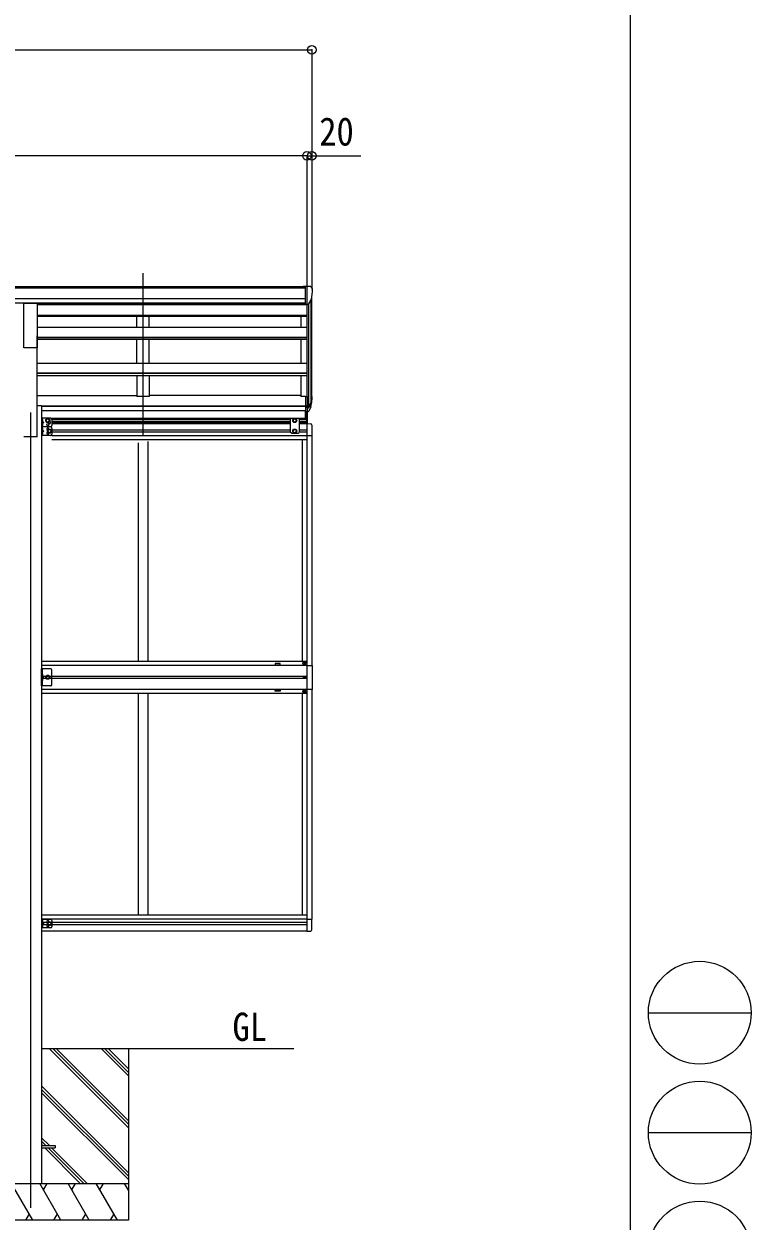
# Model space of a CAD drawing. Units: millimetres at full size, sheet at 1:35; details may follow other scales. Extents: x -9783 to 9892, y -6828 to 6752.
# Drawn here: x 6919 to 9892, y -2114 to 2776 of the extents above; entities that cross this region are included whole.
import ezdxf
from ezdxf.enums import TextEntityAlignment as Align

# ---------------------------------------------------------------- set-up
doc = ezdxf.new("R2010")
doc.units = ezdxf.units.MM
doc.header["$LTSCALE"] = 35
doc.header["$PDMODE"] = 32
doc.header["$PDSIZE"] = 35
for name, color, linetype, lineweight in [('0-0_0', 7, 'Continuous', 9), ('0-1_本体', 4, 'Continuous', 9), ('0-2_部品', 7, 'Continuous', 9), ('0-8_PARTS2', 2, 'Continuous', 9), ('0-A_寸法', 6, 'Continuous', 9), ('1-1_GLASS', 4, 'Continuous', 9), ('1-2_GLASS_SEAL', 7, 'Continuous', 9), ('F-0_240', 7, 'Continuous', 9)]:
    doc.layers.add(name, color=color, linetype=linetype, lineweight=lineweight)
doc.styles.add('ＭＳ ゴシック', font='')
doc.styles.get('ＭＳ ゴシック').set_extended_font_data('MS Gothic')

msp = doc.modelspace()

# ---------------------------------------------------------------- linework, layer by layer
at = {"layer": '0-0_0'}
for p, q in [((8022.11, -1410.56), (6991.31, -1410.56)), ((7346.11, -1733.02), (7023.65, -1410.56)), ((7346.11, -1718.88), (7037.79, -1410.56)), ((7346.11, -1704.74), (7051.93, -1410.56)), ((7346.11, -1520.89), (7235.78, -1410.56)), ((7346.11, -1506.75), (7249.92, -1410.56)), ((7346.11, -1492.61), (7264.07, -1410.56)), ((7346.11, -1410.56), (7346.11, -2110.56)), ((7346.11, -1916.87), (6991.31, -1562.07)), ((7346.11, -1931.01), (6991.31, -1576.21)), ((7346.11, -1945.16), (6991.31, -1590.36)), ((7023.17, -1806.06), (6991.31, -1774.2)), ((7009.03, -1806.06), (6991.31, -1788.35)), ((6994.89, -1806.06), (6991.31, -1802.49)), ((7149.39, -1960.56), (7003.89, -1815.06)), ((7163.53, -1960.56), (7018.03, -1815.06)), ((7177.67, -1960.56), (7032.17, -1815.06)), ((6546.11, -1960.56), (7346.11, -1960.56)), ((6954.96, -2110.56), (6868.35, -1960.56)), ((7070.43, -2110.56), (6983.82, -1960.56)), ((6998.82, -1986.54), (7013.83, -1960.56)), ((7185.9, -2110.56), (7099.29, -1960.56)), ((7114.29, -1986.54), (7129.3, -1960.56)), ((7301.37, -2110.56), (7214.76, -1960.56)), ((7229.76, -1986.54), (7244.76, -1960.56)), ((7346.11, -1988.06), (7330.23, -1960.56)), ((6939.96, -2084.58), (6924.96, -2110.56)), ((7055.43, -2084.58), (7040.43, -2110.56)), ((7170.9, -2084.58), (7155.9, -2110.56)), ((7286.37, -2084.58), (7271.37, -2110.56)), ((7346.11, -2110.56), (6546.11, -2110.56))]:
    msp.add_line(p, q, dxfattribs=at)
at = {"layer": '0-1_本体'}
for p, q in [((8069.61, 1702.42), (2722.61, 1702.42)), ((8069.61, 1697.07), (2722.61, 1697.07)), ((8096.11, 1250.3), (8096.11, 1665.67)), ((8069.61, 1653.54), (2722.61, 1653.54)), ((8069.61, 1635.87), (2722.61, 1635.87)), ((6973.61, 1633.5), (8069.61, 1633.5)), ((6973.61, 1630.35), (8076.11, 1630.35)), ((7381.11, 1630.35), (7381.11, 1633.5)), ((7431.11, 1630.35), (7431.11, 1633.5)), ((8051.11, 1633.5), (8051.11, 1630.35)), ((8076.11, 1631.04), (8076.11, 1254.73)), ((8082.11, 1631.51), (8082.11, 1210.3)), ((8091.83, 1646.87), (8091.83, 1228.3)), ((6973.61, 1586.87), (8076.11, 1586.87)), ((6973.61, 1582.79), (8076.11, 1582.79)), ((7381.11, 1537.64), (7381.11, 1582.79)), ((7431.11, 1537.64), (7431.11, 1582.79)), ((8051.11, 1582.76), (8051.11, 1537.77)), ((6973.61, 1537.64), (8076.11, 1537.64)), ((6973.61, 1089.44), (6973.61, 1502.08)), ((6973.61, 1496.9), (8076.11, 1496.9)), ((6973.61, 1495.41), (8076.11, 1495.41)), ((6973.61, 1488.62), (8076.11, 1488.62)), ((7381.11, 1390.33), (7381.11, 1488.62)), ((7431.11, 1390.33), (7431.11, 1488.62)), ((8051.11, 1488.59), (8051.11, 1390.33)), ((6973.51, 1390.33), (8076.11, 1390.33)), ((6973.45, 1351.12), (8076.11, 1351.12)), ((6973.51, 1339.98), (8076.11, 1339.98)), ((6973.53, 1349.64), (8076.11, 1349.64)), ((7381.11, 1339.98), (7381.11, 1253.91)), ((7431.11, 1339.98), (7431.11, 1253.91)), ((8051.11, 1340.07), (8051.11, 1253.91)), ((6973.38, 1258.71), (7381.11, 1258.71)), ((6973.38, 1258.71), (7381.11, 1258.71)), ((7431.11, 1253.91), (7381.11, 1253.91)), ((8051.11, 1258.71), (7431.11, 1258.71)), ((8069.61, 1253.91), (8051.11, 1253.91)), ((6991.31, 1215.82), (6973.61, 1215.82)), ((6991.31, 1215.82), (6991.31, -1960.56)), ((8069.61, 1214.58), (6991.31, 1214.58)), ((8069.61, 1213.22), (6991.31, 1213.22)), ((8069.61, 1195.84), (6991.31, 1195.84)), ((6973.87, 1089.44), (6918.87, 1089.44))]:
    msp.add_line(p, q, dxfattribs=at)
at = {"layer": '0-2_部品'}
for p, q in [((8070.01, 1704.02), (8060.01, 1703.93)), ((8060.01, 1702.42), (8060.01, 1703.93)), ((8070.01, 1632.04), (8070.01, 1704.02)), ((8088.51, 1704.02), (8070.01, 1704.02)), ((8076.51, 1631.04), (8076.51, 1704.02)), ((8088.51, 1704.02), (8090.84, 1703.88)), ((8091.6, 1703.45), (8095.67, 1697.65)), ((8098.51, 1694.65), (8098.51, 1694.02)), ((6974.01, 1634.15), (6919.01, 1634.15)), ((6919.01, 1453.22), (6919.01, 1634.15)), ((6974.01, 1453.22), (6974.01, 1634.15)), ((8070.01, 1632.04), (8076.51, 1632.04)), ((8076.51, 1631.04), (8081.72, 1631.36)), ((8084.14, 1632.85), (8093.41, 1648.92)), ((6974.01, 1453.22), (6919.01, 1453.22)), ((8070.01, 1254.73), (8070.01, 1193.67)), ((8070.01, 1254.73), (8076.51, 1254.73)), ((8076.51, 1254.73), (8076.51, 1192.85)), ((8082.95, 1210.77), (8092.7, 1229.19)), ((8094.12, 1228.69), (8083.96, 1209.52)), ((8070.01, 1216.42), (8076.51, 1216.42)), ((8070.01, 1211.02), (8076.51, 1211.02)), ((8070.01, 1193.67), (8076.51, 1193.67)), ((8076.51, 1210.02), (8081.65, 1210.02)), ((8076.51, 1208.02), (8081.36, 1208.02)), ((8076.51, 1192.85), (8081.36, 1192.85)), ((8091.53, 1211.84), (8083.96, 1194.35))]:
    msp.add_line(p, q, dxfattribs=at)
at = {"layer": '0-2_部品', "color": 4}
for p, q in [((6991.31, -1806.06), (7046.11, -1806.06)), ((7046.11, -1806.06), (7046.11, -1815.06)), ((6991.31, -1815.06), (7046.11, -1815.06))]:
    msp.add_line(p, q, dxfattribs=at)
at = {"layer": '0-2_部品'}
for centre, radius, start, end in [((8090.78, 1702.88), 1, 35, 86.5), ((7896.51, 1694.02), 202, 347.09739, 0), ((8095.51, 1694.65), 3, 0, 87), ((8081.54, 1634.35), 3, 273.5, 330), ((7963.29, 1247.92), 133.22, 344.28698, 356.72013), ((8008.56, 1255.14), 88.05, 342.78929, 2.77608), ((8007.85, 1250.86), 89.07, 345.58812, 5.50424), ((8081.36, 1211.02), 3, 270, 330), ((8081.36, 1195.85), 3, 270, 330), ((8081.65, 1211.52), 1.5, 270, 330)]:
    msp.add_arc(centre, radius, start, end, dxfattribs=at)
at = {"layer": '0-8_PARTS2'}
for p, q in [((7406.11, 1095.64), (7406.11, 1758.17)), ((6946.11, 1189.44), (6946.11, -2060.56))]:
    msp.add_line(p, q, dxfattribs=at)
at = {"layer": '0-A_寸法'}
for p, q in [((-2663.89, 2670.12), (8096.11, 2670.12)), ((8096.11, 2670.12), (8096.11, 2237.8)), ((8076.11, 2237.8), (2716.11, 2237.8)), ((8076.11, 2237.8), (8076.11, 1692.17)), ((8076.11, 2237.8), (8076.11, 1692.17)), ((8076.11, 2237.8), (8096.11, 2237.8)), ((8096.11, 2237.8), (8096.11, 1692.17)), ((8096.11, 2237.8), (8296.11, 2237.8))]:
    msp.add_line(p, q, dxfattribs=at)
for p in [(8096.11, 2670.12), (8076.11, 2237.8), (8076.11, 2237.8), (8096.11, 2237.8)]:
    msp.add_point(p, dxfattribs=at)
at = {"layer": '1-1_GLASS'}
for p, q in [((8011.61, 1164.33), (7033.31, 1164.33)), ((8008.61, 1160.83), (7033.31, 1160.83)), ((8008.61, 1151.83), (7033.31, 1151.83)), ((8008.61, 1148.33), (7033.31, 1148.33)), ((7033.31, 1143.33), (8008.61, 1143.33)), ((8076.11, 1164.33), (8040.61, 1164.33)), ((8076.11, 1160.83), (8043.61, 1160.83)), ((8076.11, 1151.83), (8043.61, 1151.83)), ((8076.11, 1148.33), (8043.61, 1148.33)), ((8043.61, 1143.33), (8076.11, 1143.33)), ((8076.11, 1143.82), (8076.11, -929.67)), ((8008.61, 1117.33), (7033.31, 1117.33)), ((8008.61, 1108.33), (7033.31, 1108.33)), ((7033.31, 1094.83), (8076.11, 1094.83)), ((7033.31, 1078.83), (8076.11, 1078.83)), ((7834.21, 1117.33), (7834.02, 1117.33)), ((7834.2, 1108.33), (7834.03, 1108.33)), ((8076.11, 1117.33), (8043.61, 1117.33)), ((8076.11, 1108.33), (8043.61, 1108.33)), ((8056.11, 1079.33), (8056.11, 171.33)), ((8096.11, 1094.63), (8096.11, 155.83)), ((7386.11, 1065.17), (7386.11, 171.33)), ((7426.11, 1070.72), (7426.11, 171.33)), ((8076.11, 171.33), (6991.31, 171.33)), ((8076.11, 155.83), (6991.31, 155.83)), ((6991.31, 111.33), (8076.11, 111.33)), ((8076.11, 102.33), (6991.31, 102.33)), ((8076.11, 57.83), (6991.31, 57.83)), ((8096.11, 57.83), (8096.11, -880.98)), ((6991.31, 42.33), (8076.11, 42.33)), ((7386.11, 42.33), (7386.11, -865.17)), ((7426.11, 42.33), (7426.11, -865.17)), ((8056.11, 42.33), (8056.11, -865.17)), ((8076.11, -865.17), (6991.31, -865.17)), ((8076.11, -881.17), (6991.31, -881.17)), ((8076.11, -894.67), (6991.31, -894.67)), ((8076.11, -903.67), (6991.31, -903.67)), ((8076.11, -929.67), (6991.31, -929.67))]:
    msp.add_line(p, q, dxfattribs=at)
for points in [[(7946.11, 157.83), (7966.11, 157.83), (7966.11, 162.83), (7946.11, 162.83)], [(7946.11, 55.83), (7966.11, 55.83), (7966.11, 50.83), (7946.11, 50.83)]]:
    msp.add_lwpolyline(points, close=True, dxfattribs=at)
at = {"layer": '1-2_GLASS_SEAL'}
for p, q in [((8070.61, 1164.33), (8070.61, 1193.67)), ((8076.11, 1143.82), (8076.11, 1193.67)), ((8077.61, 1143.82), (8077.61, 1192.85)), ((7028.31, 1165.33), (6991.31, 1165.33)), ((6991.31, 1165.33), (6991.31, 1130.33)), ((7028.31, 1130.33), (6991.31, 1130.33)), ((6991.31, 1130.33), (6991.31, 1095.33)), ((7028.31, 1130.33), (6991.31, 1130.33)), ((6993.43, 1156.83), (6994.06, 1158.01)), ((6993.43, 1156.83), (6994.06, 1155.64)), ((6993.43, 1138.83), (6994.06, 1140.01)), ((6993.43, 1138.83), (6994.06, 1137.64)), ((6993.81, 1165.33), (6993.81, 1130.33)), ((6994.31, 1160.83), (6993.81, 1160.74)), ((6993.81, 1160.74), (6993.81, 1152.92)), ((6994.31, 1152.83), (6993.81, 1152.92)), ((6993.81, 1152.83), (7000.81, 1147.83)), ((6994.31, 1142.83), (6993.81, 1142.74)), ((6993.81, 1142.74), (6993.81, 1134.92)), ((6994.31, 1134.83), (6993.81, 1134.92)), ((6993.81, 1130.33), (6993.81, 1095.33)), ((6994.31, 1125.83), (6993.81, 1125.74)), ((6993.81, 1125.74), (6993.81, 1117.92)), ((6994.06, 1158.01), (6996.29, 1159.13)), ((6994.06, 1155.64), (6996.29, 1154.53)), ((6994.06, 1140.01), (6996.29, 1141.13)), ((6994.06, 1137.64), (6996.29, 1136.53)), ((6994.31, 1160.83), (6995.11, 1160.69)), ((6994.31, 1152.83), (6994.31, 1160.83)), ((6994.31, 1152.83), (6995.11, 1152.97)), ((6994.31, 1142.83), (6995.11, 1142.69)), ((6994.31, 1134.83), (6994.31, 1142.83)), ((6994.31, 1134.83), (6995.11, 1134.97)), ((6994.31, 1125.83), (6995.11, 1125.69)), ((6994.31, 1117.83), (6994.31, 1125.83)), ((7009.81, 1160.08), (7016.31, 1163.83)), ((7009.81, 1152.57), (7009.81, 1160.08)), ((7016.31, 1148.82), (7009.81, 1152.57)), ((7016.31, 1163.83), (7022.81, 1160.08)), ((7022.81, 1152.57), (7016.31, 1148.82)), ((7022.81, 1160.08), (7022.81, 1152.57)), ((7033.31, 1160.33), (7033.31, 1135.33)), ((7033.31, 1125.33), (7033.31, 1100.33)), ((8012.61, 1165.33), (8008.61, 1161.33)), ((8008.61, 1107.83), (8008.61, 1161.33)), ((8012.61, 1165.33), (8039.61, 1165.33)), ((8026.11, 1163.83), (8019.61, 1160.08)), ((8019.61, 1160.08), (8019.61, 1152.57)), ((8019.61, 1152.57), (8026.11, 1148.82)), ((8032.61, 1160.08), (8026.11, 1163.83)), ((8026.11, 1148.82), (8032.61, 1152.57)), ((8032.61, 1152.57), (8032.61, 1160.08)), ((8039.61, 1165.33), (8043.61, 1161.33)), ((8043.61, 1161.33), (8043.61, 1107.83)), ((8076.11, 1143.83), (8091.4, 1143.03)), ((8096.61, 1137.53), (8096.61, 1094.63)), ((7028.31, 1095.33), (6991.31, 1095.33)), ((6993.43, 1121.83), (6994.06, 1123.01)), ((6993.43, 1121.83), (6994.06, 1120.64)), ((6993.43, 1103.83), (6994.06, 1105.01)), ((6993.43, 1103.83), (6994.06, 1102.64)), ((6994.31, 1117.83), (6993.81, 1117.92)), ((6993.81, 1117.83), (7000.81, 1112.83)), ((6994.31, 1107.83), (6993.81, 1107.74)), ((6993.81, 1107.74), (6993.81, 1099.92)), ((6994.31, 1099.83), (6993.81, 1099.92)), ((6994.06, 1123.01), (6996.29, 1124.13)), ((6994.06, 1120.64), (6996.29, 1119.53)), ((6994.06, 1105.01), (6996.29, 1106.13)), ((6994.06, 1102.64), (6996.29, 1101.53)), ((6994.31, 1117.83), (6995.11, 1117.97)), ((6994.31, 1107.83), (6995.11, 1107.69)), ((6994.31, 1099.83), (6994.31, 1107.83)), ((6994.31, 1099.83), (6995.11, 1099.97)), ((7016.81, 1116.58), (7023.31, 1120.33)), ((7016.81, 1109.07), (7016.81, 1116.58)), ((7023.31, 1105.32), (7016.81, 1109.07)), ((7023.31, 1120.33), (7029.81, 1116.58)), ((7029.81, 1109.07), (7023.31, 1105.32)), ((7029.81, 1116.58), (7029.81, 1109.07)), ((8012.61, 1103.83), (8008.61, 1107.83)), ((8012.61, 1103.83), (8039.61, 1103.83)), ((8039.61, 1103.83), (8043.61, 1107.83)), ((8076.11, 1094.63), (8096.61, 1094.63)), ((8063.61, 165.33), (8062.61, 165.33)), ((8066.61, 164.33), (8067.61, 164.33)), ((7028.31, 142.33), (6991.31, 142.33)), ((6993.81, 142.33), (6993.81, 72.33)), ((6994.31, 112.33), (6993.81, 112.42)), ((6993.81, 112.33), (7000.81, 107.33)), ((6993.81, 107.33), (7000.81, 107.33)), ((6993.81, 102.33), (7000.81, 107.33)), ((6994.31, 120.33), (6995.11, 120.19)), ((6994.31, 112.33), (6995.11, 112.47)), ((6994.31, 102.33), (6995.11, 102.19)), ((7033.31, 77.33), (7033.31, 137.33)), ((8064.88, 106.42), (8064.06, 106.42)), ((8067.34, 107.24), (8068.16, 107.24)), ((6994.31, 94.33), (6993.81, 94.42)), ((6994.31, 94.33), (6995.11, 94.47)), ((8066.61, 49.33), (8067.61, 49.33)), ((8063.61, 48.33), (8062.61, 48.33)), ((6991.31, -881.67), (6991.31, -916.67)), ((7028.31, -881.67), (6991.31, -881.67)), ((7028.31, -916.67), (6991.31, -916.67)), ((6993.81, -881.67), (6993.81, -916.67)), ((6994.31, -894.17), (6993.81, -894.08)), ((6993.81, -899.17), (7000.81, -899.17)), ((6994.31, -912.17), (6993.81, -912.08)), ((6994.31, -886.17), (6995.11, -886.31)), ((6994.31, -894.17), (6995.11, -894.03)), ((6994.31, -904.17), (6995.11, -904.31)), ((6994.31, -912.17), (6995.11, -912.03)), ((7033.31, -886.67), (7033.31, -911.67)), ((8076.11, -880.98), (8096.61, -880.98)), ((8096.61, -923.88), (8096.61, -880.98)), ((8076.11, -930.18), (8091.4, -929.38))]:
    msp.add_line(p, q, dxfattribs=at)
for points in [[(6993.81, 1147.83), (7000.81, 1147.83), (6993.81, 1142.83)], [(6993.81, 1112.83), (7000.81, 1112.83), (6993.81, 1107.83)], [(8019.61, 1109.07), (8019.61, 1116.58), (8026.11, 1120.33)], [(8032.61, 1109.07), (8026.11, 1105.32), (8019.61, 1109.07)], [(8026.11, 1120.33), (8032.61, 1116.58), (8032.61, 1109.07)], [(8062.61, 165.33), (8062.61, 164.33), (8063.61, 164.33)], [(8065.61, 166.33), (8065.61, 167.33), (8064.61, 167.33), (8064.61, 166.33)], [(8064.61, 163.33), (8064.61, 162.33), (8065.61, 162.33), (8065.61, 163.33)], [(8067.61, 164.33), (8067.61, 165.33), (8066.61, 165.33)], [(8076.11, 155.83), (8096.81, 155.83), (8096.81, 57.83), (8076.11, 57.83)], [(7028.31, 72.33), (6991.31, 72.33), (6991.31, 142.33)], [(6993.43, 116.33), (6994.06, 117.51), (6996.29, 118.63)], [(6993.43, 116.33), (6994.06, 115.14), (6996.29, 114.03)], [(6993.43, 98.33), (6994.06, 99.51), (6996.29, 100.63)], [(6993.43, 98.33), (6994.06, 97.14), (6996.29, 96.03)], [(6994.31, 112.33), (6994.31, 120.33), (6993.81, 120.24), (6993.81, 112.42)], [(6994.31, 94.33), (6994.31, 102.33), (6993.81, 102.24), (6993.81, 94.42)], [(8064.06, 106.42), (8064.06, 107.24), (8064.88, 107.24)], [(8065.7, 108.06), (8065.7, 108.88), (8066.52, 108.88), (8066.52, 108.06)], [(8066.52, 105.6), (8066.52, 104.78), (8065.7, 104.78), (8065.7, 105.6)], [(8068.16, 107.24), (8068.16, 106.42), (8067.34, 106.42)], [(8062.61, 48.33), (8062.61, 49.33), (8063.61, 49.33)], [(8064.61, 50.33), (8064.61, 51.33), (8065.61, 51.33), (8065.61, 50.33)], [(8067.61, 49.33), (8067.61, 48.33), (8066.61, 48.33)], [(8065.61, 47.33), (8065.61, 46.33), (8064.61, 46.33), (8064.61, 47.33)], [(6993.43, -890.17), (6994.06, -888.99), (6996.29, -887.87)], [(6993.43, -890.17), (6994.06, -891.36), (6996.29, -892.47)], [(6993.43, -908.17), (6994.06, -906.99), (6996.29, -905.87)], [(6993.43, -908.17), (6994.06, -909.36), (6996.29, -910.47)], [(6994.31, -894.17), (6994.31, -886.17), (6993.81, -886.26), (6993.81, -894.08)], [(6993.81, -894.17), (7000.81, -899.17), (6993.81, -904.17)], [(6994.31, -912.17), (6994.31, -904.17), (6993.81, -904.26), (6993.81, -912.08)]]:
    msp.add_lwpolyline(points, dxfattribs=at)
for points in [[(7008.81, 107.33), (7012.56, 100.83), (7020.07, 100.83), (7023.82, 107.33), (7020.07, 113.83), (7012.56, 113.83)], [(7023.31, -906.68), (7016.81, -902.93), (7016.81, -895.42), (7023.31, -891.67), (7029.81, -895.42), (7029.81, -902.93)]]:
    msp.add_lwpolyline(points, close=True, dxfattribs=at)
for centre, radius in [((7016.31, 1156.33), 8.5), ((7016.31, 1156.33), 7.5), ((7016.31, 1156.33), 6.5), ((7016.31, 1139.33), 4.25), ((8026.11, 1156.33), 8.5), ((8026.11, 1156.33), 7.5), ((8026.11, 1156.33), 6.5), ((7023.31, 1112.83), 8.5), ((7023.31, 1112.83), 7.5), ((7023.31, 1112.83), 6.5), ((8026.11, 1112.83), 8.5), ((8026.11, 1112.83), 7.5), ((8026.11, 1112.83), 6.5), ((8065.11, 164.83), 5.9), ((7016.31, 107.33), 8.5), ((7016.31, 107.33), 7.5), ((7016.31, 107.33), 6.5), ((7016.31, 107.33), 5.5), ((8066.11, 106.83), 3.75), ((8065.11, 48.83), 5.9), ((7023.31, -899.17), 8.5), ((7023.31, -899.17), 7.5), ((7023.31, -899.17), 6.5)]:
    msp.add_circle(centre, radius, dxfattribs=at)
for centre, radius, start, end in [((6994.96, 1159.8), 0.9, 32.05588, 80), ((6994.96, 1153.86), 0.9, 280, 327.94412), ((6994.96, 1141.8), 0.9, 32.05588, 80), ((6994.96, 1135.86), 0.9, 280, 327.94412), ((6994.96, 1124.8), 0.9, 32.05588, 80), ((6990.21, 1156.83), 6.5, 327.94412, 32.05588), ((6990.21, 1138.83), 6.5, 327.94412, 32.05588), ((6990.21, 1121.83), 6.5, 327.94412, 32.05588), ((7016.31, 1121.33), 4.25, 353.70569, 265.23923), ((7023.31, 1147.83), 4.25, 173.70569, 85.23923), ((7028.31, 1160.33), 5, 0, 90), ((7028.31, 1135.33), 5, 270, 0), ((7028.31, 1125.33), 5, 0, 90), ((8091.11, 1137.53), 5.5, 0, 87), ((6994.96, 1118.86), 0.9, 280, 327.94412), ((6994.96, 1106.8), 0.9, 32.05588, 80), ((6994.96, 1100.86), 0.9, 280, 327.94412), ((6990.21, 1103.83), 6.5, 327.94412, 32.05588), ((7016.31, 1104.33), 4.25, 94.76077, 6.29431), ((7028.31, 1100.33), 5, 270, 0), ((8063.61, 166.33), 1, 270, 0), ((8063.61, 163.33), 1, 0, 90), ((8066.61, 166.33), 1, 180, 270), ((8066.61, 163.33), 1, 90, 180), ((6994.96, 119.3), 0.9, 32.05588, 80), ((6994.96, 113.36), 0.9, 280, 327.94412), ((6994.96, 101.3), 0.9, 32.05588, 80), ((6990.21, 116.33), 6.5, 327.94412, 32.05588), ((6990.21, 98.33), 6.5, 327.94412, 32.05588), ((7028.31, 137.33), 5, 0, 90), ((8064.88, 108.06), 0.82, 270, 0), ((8064.88, 105.6), 0.82, 0, 90), ((8067.34, 108.06), 0.82, 180, 270), ((8067.34, 105.6), 0.82, 90, 180), ((6994.96, 95.36), 0.9, 280, 327.94412), ((7028.31, 77.33), 5, 270, 0), ((8063.61, 50.33), 1, 270, 0), ((8066.61, 50.33), 1, 180, 270), ((8063.61, 47.33), 1, 0, 90), ((8066.61, 47.33), 1, 90, 180), ((6994.96, -887.2), 0.9, 32.05588, 80), ((6994.96, -893.14), 0.9, 280, 327.94412), ((6994.96, -905.2), 0.9, 32.05588, 80), ((6994.96, -911.14), 0.9, 280, 327.94412), ((6990.21, -890.17), 6.5, 327.94412, 32.05588), ((6990.21, -908.17), 6.5, 327.94412, 32.05588), ((7016.31, -890.67), 4.25, 353.70569, 265.23923), ((7016.31, -907.67), 4.25, 94.76077, 6.29431), ((7028.31, -886.67), 5, 0, 90), ((7028.31, -911.67), 5, 270, 0), ((8091.11, -923.88), 5.5, 273, 0)]:
    msp.add_arc(centre, radius, start, end, dxfattribs=at)
at = {"layer": 'F-0_240', "color": 5}
msp.add_line((9396.97, 6751.9), (9396.97, -6828.1), dxfattribs=at)
at = {"layer": 'F-0_240', "color": 4}
for p, q in [((9471.77, -1263.1), (9891.77, -1263.1)), ((9471.77, -1753.1), (9891.77, -1753.1))]:
    msp.add_line(p, q, dxfattribs=at)
for centre in [(9681.77, -1263.1), (9681.77, -1753.1), (9681.77, -2243.1)]:
    msp.add_circle(centre, 210, dxfattribs=at)

# ---------------------------------------------------------------- texts
at = {"layer": '0-0_0', "style": 'ＭＳ ゴシック', "width": 0.9}
msp.add_text('GL', height=115.5, dxfattribs=at).set_placement((7771.43, -1413), align=Align.BOTTOM_LEFT)
at = {"layer": '0-A_寸法', "color": 7, "style": 'ＭＳ ゴシック', "width": 0.9}
msp.add_text('20', height=115.5, dxfattribs=at).set_placement((8126.11, 2244.8), align=Align.BOTTOM_LEFT)

doc.saveas('drawing.dxf')
